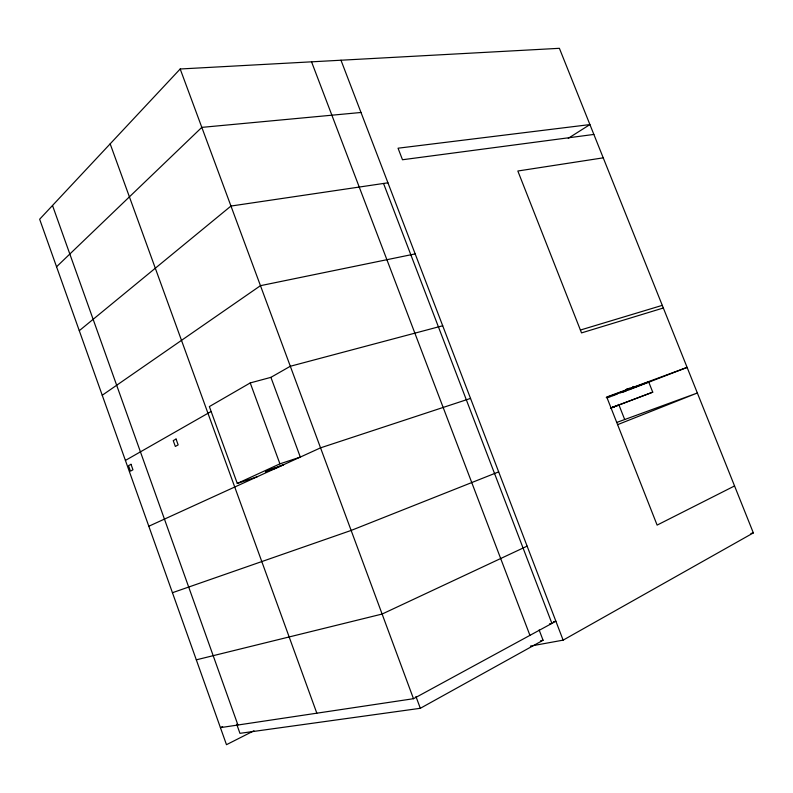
<?xml version="1.0" encoding="UTF-8"?>
<svg xmlns="http://www.w3.org/2000/svg" width="793" height="793" viewBox="0 0 793 793"><rect width="100%" height="100%" fill="white"/><g stroke="black" fill="none" stroke-linecap="round" stroke-linejoin="round"><path stroke-width="1.19" d="M530.388 646.107L563.129 640.139L753.35 532.906L559.392 48.314L180.189 68.991L39.65 219.235L226.481 744.686L253.948 730.769M56.551 266.775L201.819 127.376L360.993 112.477M79.28 330.701L230.961 206.051L387.936 182.806M102.238 395.251L260.461 285.678L415.165 253.899M568.244 138.309L589.913 124.58L398.046 148.202L402.487 159.75L593.858 134.433M442.702 325.764L290.317 366.267L270.909 377.349L250.231 382.93L209.362 406.581L237.285 483.443L257.2 476.762M125.413 460.426L211.047 411.527M236.701 724.237L239.952 733.337L420.32 708.298L543.076 640.258L539.141 629.959M222.635 726.537L220.414 727.637L413.48 698.712L555.893 621.236L553.464 621.722M734.556 485.95L657.119 525.105L606.734 397.015L687.105 367.407L628.819 389.898M267.598 470.527L265.437 471.766L275.112 468.544L283.567 464.678L267.598 470.527L274.487 468.227M527.117 546.139L382.117 614.05L196.307 659.835M237.285 483.443L279.919 463.846L300.309 457.085L270.909 377.349M148.806 526.245L320.541 447.847L470.536 398.423M498.668 471.875L351.14 530.438L172.448 592.708M617.608 424.651L697.354 393.001L616.667 422.471M626.45 389.313L627.56 388.887M632.903 386.925L634.013 386.498M611.809 396.173L617.569 393.952M619.878 393.06L648.684 381.939L652.738 392.168L610.441 408.226M623.11 392.099L626.539 390.78M611.135 407.83L615.715 406.095M611.482 407.761L652.738 392.168M628.72 388.511L629.791 388.114M630.009 388.778C612.751 395.162 648.168 381.978 630.99 388.332M611.076 407.929L618.481 405.124L617.539 405.471M626.619 389.304L627.749 388.877M632.992 386.815L633.885 386.488M606.249 397.58L648.684 381.939M607.22 397.868L610.66 396.599M663.335 308.001L581.517 332.901L517.839 171.01L603.225 157.837M580.397 330.047L662.274 305.364M750.941 533.481L753.35 532.906M549.49 623.883L551.908 623.397L383.534 183.461M540.638 640.714L543.076 640.258M618.728 404.39L624.616 419.328M340.98 60.218L563.129 640.139M311.55 61.824L529.932 635.352M415.938 696.482L420.32 708.298M180.189 68.991L413.48 698.712M250.231 382.93L279.919 463.846M110.168 143.85L316.833 713.194M52.507 205.486L237.93 725.01M131.004 464.301L128.525 465.689L130.478 471.161L132.956 469.793L131.004 464.301M176.056 439.044L173.241 440.63L175.332 446.449L178.157 444.893L176.056 439.044"/></g></svg>
